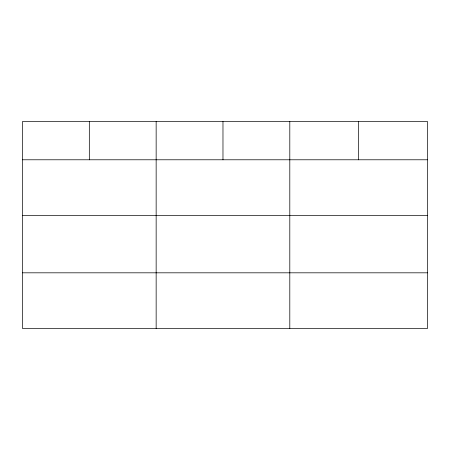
<?xml version="1.0" encoding="UTF-8"?>
<svg xmlns="http://www.w3.org/2000/svg" width="450" height="450" viewBox="0 0 450 450"><rect width="100%" height="100%" fill="white"/><g stroke="black" fill="none" stroke-linecap="round" stroke-linejoin="round"><path stroke-width="0.67" d="M427.5 215.454L427.5 121.511L22.5 121.511L22.5 328.489L427.5 328.489L427.5 215.454L22.5 215.454M22.5 159.784L427.5 159.784M22.5 272.818L427.5 272.818M358.65 121.511L358.65 159.784M289.8 121.511L289.8 328.489M222.975 121.511L222.975 159.784M156.15 121.511L156.15 328.489M89.325 121.511L89.325 159.784"/></g></svg>
